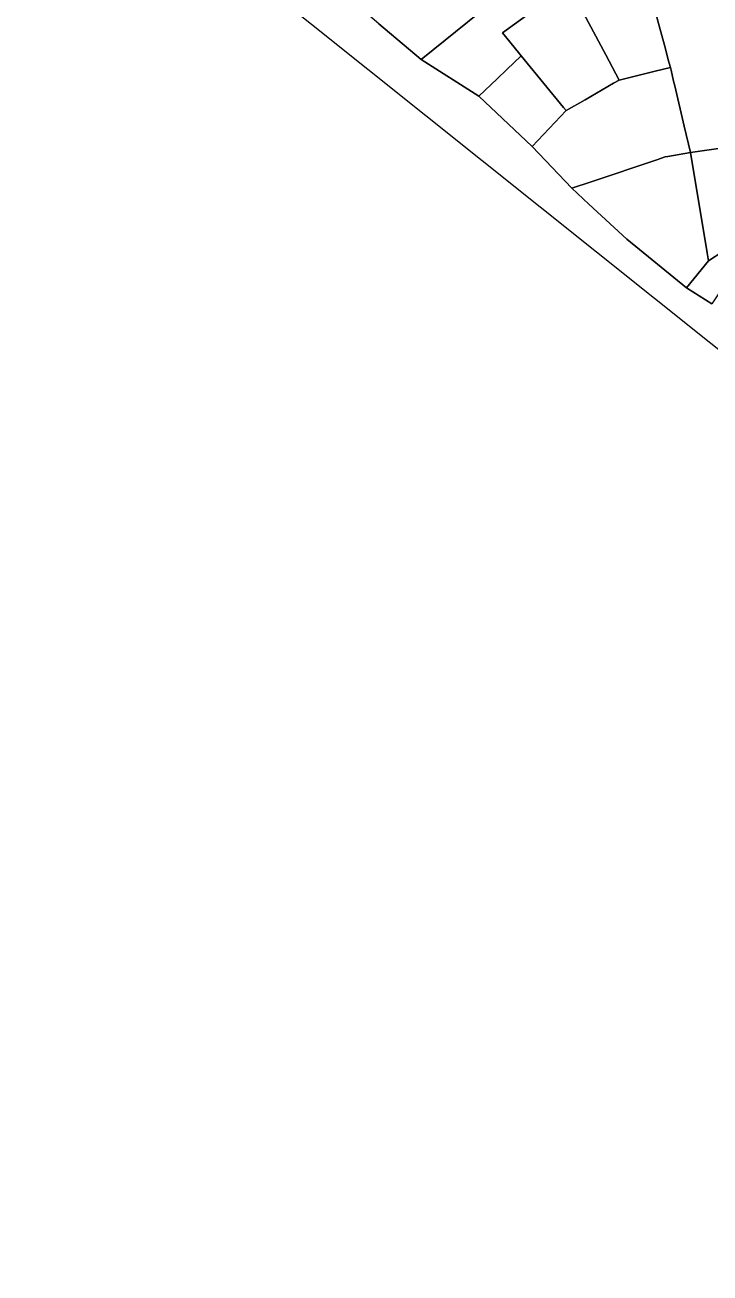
# Model space of a CAD drawing. Header units: inches. Extents: x 469561 to 471650, y 1000291 to 1003909.
# Drawn here: x 470182 to 470354.3, y 1000615.2 to 1000929.4 of the extents above; entities that cross this region are included whole.
import ezdxf

# ---------------------------------------------------------------- set-up
doc = ezdxf.new("R2010")
doc.units = ezdxf.units.IN
doc.header["$MEASUREMENT"] = 0
doc.layers.add('Gulele_10_08_New_Parcel', color=7, linetype='Continuous')

msp = doc.modelspace()

# ---------------------------------------------------------------- linework, layer by layer
at = {"layer": 'Gulele_10_08_New_Parcel'}
for points in [[(470870.5715, 1000435.4985), (470556.3433, 1000687.9273), (470181.9868, 1000987.1985)], [(470364.1715, 1000899.4188), (470349.4393, 1000897.2793), (470347.8604, 1000903.9568), (470345.4711, 1000914.0618), (470345.1825, 1000915.2825), (470344.5414, 1000917.9939), (470344.3793, 1000918.6793), (470343.8504, 1000920.6399), (470343.1109, 1000923.3809), (470342.8576, 1000924.3198), (470341.5595, 1000929.1314), (470339.609, 1000936.3613)], [(470271.0574, 1000929.6659), (470281.6881, 1000920.7388), (470296.212, 1000911.4878), (470309.5534, 1000898.8003), (470319.5496, 1000888.2734), (470323.8785, 1000884.2686), (470333.3793, 1000875.4793), (470348.388, 1000863.2388), (470354.7573, 1000859.1696)]]:
    msp.add_lwpolyline(points, dxfattribs=at)
for points in [[(470281.6881, 1000920.7388), (470296.3727, 1000932.5042), (470308.9691, 1000940.8571), (470321.3188, 1000949.0465), (470326.0586, 1000952.3474), (470326.2727, 1000952.4965), (470333.7034, 1000959.308), (470338.6293, 1000961.6793), (470342.0188, 1000963.908), (470343.8912, 1000965.7135), (470344.4957, 1000966.2964), (470348.0213, 1000970.9728), (470350.9534, 1000966.0311), (470343.6111, 1000959.9272), (470335.738, 1000954.0888), (470335.7193, 1000950.7793), (470318.7534, 1000939.4926), (470302.1227, 1000927.3734), (470306.17, 1000922.4317), (470306.8393, 1000921.6144), (470303.23, 1000918.1751), (470300.7858, 1000915.8461), (470296.212, 1000911.4878)], [(470318.7534, 1000939.4926), (470335.7193, 1000950.7793), (470339.609, 1000936.3613), (470341.5595, 1000929.1314), (470342.8576, 1000924.3198), (470343.1109, 1000923.3809), (470343.8504, 1000920.6399), (470344.3793, 1000918.6793), (470340.5455, 1000917.7393), (470331.4919, 1000915.5195), (470328.1347, 1000921.8376)], [(470267.8881, 1000932.3272), (470275.0203, 1000938.5898), (470275.1419, 1000938.6965), (470280.671, 1000942.7148), (470282.294, 1000943.8943), (470286.2004, 1000946.7333), (470287.0893, 1000947.3793), (470290.482, 1000941.943), (470291.7544, 1000939.9042), (470292.2061, 1000939.1805), (470296.3727, 1000932.5042), (470281.6881, 1000920.7388), (470271.0574, 1000929.6659), (470268.7171, 1000931.631)], [(470302.1227, 1000927.3734), (470318.7534, 1000939.4926), (470328.1347, 1000921.8376), (470331.4919, 1000915.5195), (470330.0731, 1000914.702), (470322.9006, 1000910.5696), (470318.1342, 1000907.8234), (470317.4695, 1000908.635), (470307.5941, 1000920.6928), (470306.8393, 1000921.6144), (470306.17, 1000922.4317)], [(470296.212, 1000911.4878), (470300.7858, 1000915.8461), (470303.23, 1000918.1751), (470306.8393, 1000921.6144), (470307.5941, 1000920.6928), (470317.4695, 1000908.635), (470318.1342, 1000907.8234), (470309.5534, 1000898.8003)], [(470309.5534, 1000898.8003), (470318.1342, 1000907.8234), (470322.9006, 1000910.5696), (470330.0731, 1000914.702), (470331.4919, 1000915.5195), (470340.5455, 1000917.7393), (470344.3793, 1000918.6793), (470344.5414, 1000917.9939), (470345.1825, 1000915.2825), (470345.4711, 1000914.0618), (470347.8604, 1000903.9568), (470349.4393, 1000897.2793), (470343.7484, 1000896.3027), (470343.0293, 1000896.1793), (470340.9573, 1000895.4388), (470324.4382, 1000889.9097), (470319.5496, 1000888.2734)], [(470348.388, 1000863.2388), (470353.9279, 1000870.0315), (470357.5557, 1000872.4078), (470361.0361, 1000874.3219), (470368.452, 1000878.4006), (470368.9492, 1000879.3712), (470372.1293, 1000885.5793), (470368.7193, 1000900.0793), (470367.3093, 1000906.0793), (470372.4093, 1000907.1793), (470373.5198, 1000902.6622), (470373.5893, 1000902.3793), (470380.2342, 1000877.9234), (470377.9967, 1000876.8835), (470375.7098, 1000875.8205), (470366.1343, 1000871.3699), (470361.3919, 1000869.1657), (470354.7573, 1000859.1696)], [(470349.4393, 1000897.2793), (470364.1715, 1000899.4188), (470367.6551, 1000899.9247), (470368.7193, 1000900.0793), (470372.1293, 1000885.5793), (470368.9492, 1000879.3712), (470368.452, 1000878.4006), (470361.0361, 1000874.3219), (470357.5557, 1000872.4078), (470353.9279, 1000870.0315), (470353.5973, 1000872.0384)], [(470319.5496, 1000888.2734), (470324.4382, 1000889.9097), (470340.9573, 1000895.4388), (470343.0293, 1000896.1793), (470343.7484, 1000896.3027), (470349.4393, 1000897.2793), (470353.5973, 1000872.0384), (470353.9279, 1000870.0315), (470348.388, 1000863.2388), (470333.3793, 1000875.4793), (470323.8785, 1000884.2686)]]:
    msp.add_lwpolyline(points, close=True, dxfattribs=at)

doc.saveas('drawing.dxf')
